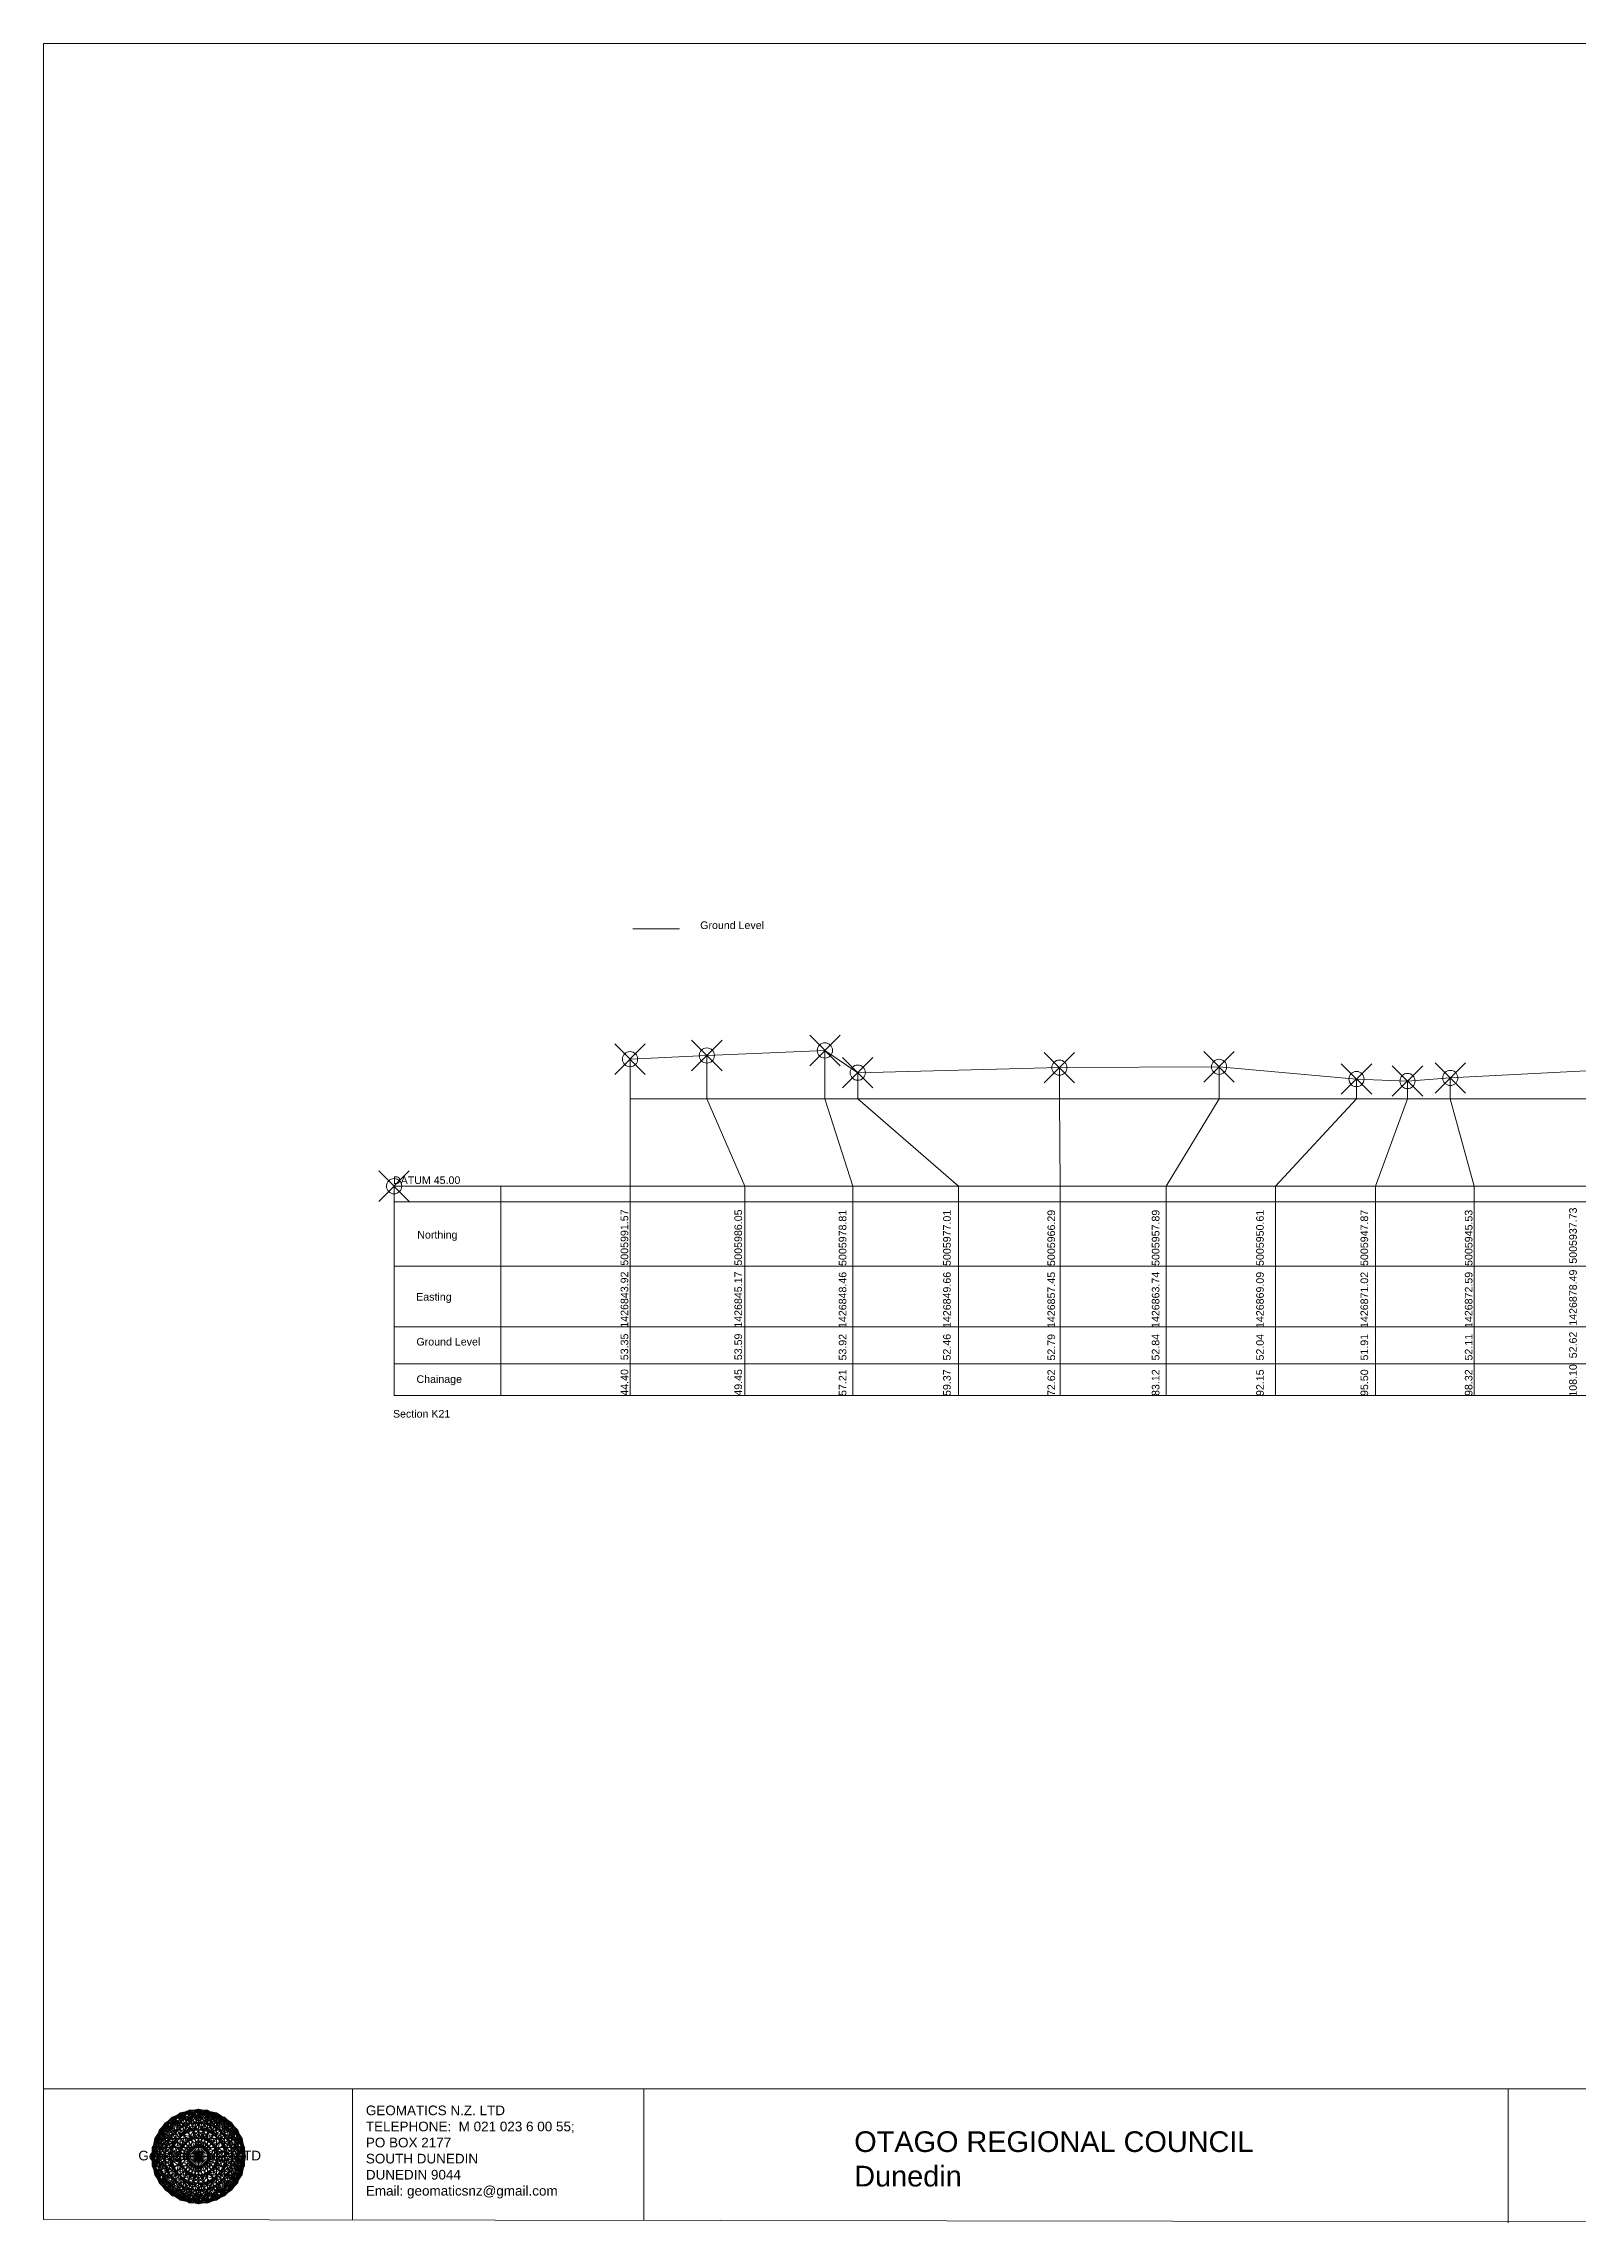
# Model space of a CAD drawing. Header units: millimetres. Extents: x -1945041 to 271067, y -218757 to 1425286130.
# Drawn here: x -1738253 to -1637371, y -23210 to 120071 of the extents above; entities that cross this region are included whole.
import ezdxf

# ---------------------------------------------------------------- set-up
doc = ezdxf.new("R2010")
doc.units = ezdxf.units.MM
doc.header["$PDMODE"] = 35
doc.header["$PDSIZE"] = 1000
doc.layers.add('geo', color=7, linetype='Continuous', lineweight=0)
doc.styles.get("Standard").update_dxf_attribs({"font": 'arial.ttf'})

# ---------------------------------------------------------------- blocks, each defined once
blk = doc.blocks.new('Geomatics_Circle_SPT')
at = {"layer": 'geo', "color": 2, "linetype": 'Continuous', "lineweight": 0}
for p, q in [((0, 25.2), (-25.2, 0)), ((-24.7, 4.9), (-4.9, 24.7)), ((-24.7, -4.9), (4.9, 24.7)), ((-9.7, 23.3), (-23.3, 9.6)), ((9.7, 23.3), (-23.3, -9.7)), ((23.3, -9.7), (-9.7, 23.3)), ((-4.9, 24.7), (24.7, -4.9)), ((25.2, 0), (0, 25.2)), ((4.9, 24.7), (24.7, 4.9)), ((23.3, 9.7), (9.7, 23.3)), ((-21, 14), (-14, 21)), ((-21, -14), (14, 21)), ((14, -21), (-21, 14)), ((0, 0), (-17.8, 17.8)), ((-14, 21), (21, -14)), ((21, 14), (-14, -21)), ((0, 0), (17.8, 17.8)), ((14, 21), (21, 14)), ((17.8, 18.1), (17.8, 18.1)), ((4.9, -24.7), (-24.7, 4.9)), ((-24.7, 0), (0, -24.7)), ((-23.3, 9.7), (9.7, -23.3)), ((0, 0), (-17.8, -17.8)), ((-9.7, -23.3), (23.3, 9.7)), ((24.7, 4.9), (-4.9, -24.7)), ((0, 0), (17.8, -17.8)), ((0, -24.8), (25.2, 0)), ((-4.9, -24.7), (-24.7, -4.9)), ((-23.3, -9.7), (-9.7, -23.3)), ((24.7, -4.9), (4.9, -24.7)), ((9.7, -23.3), (23.3, -9.7)), ((-14, -21), (-21, -14)), ((-17.8, -17.8), (-17.8, -17.8)), ((21, -14), (14, -21)), ((18.1, -17.8), (18.1, -17.8)), ((4.9, -24.7), (4.9, -24.7))]:
    blk.add_line(p, q, dxfattribs=at)
at = {"layer": 'geo', "color": 1, "linetype": 'Continuous', "lineweight": 0}
for p, q in [((-25.2, 0), (9.7, 23.3)), ((-25.2, 0), (-9.6, 23.3)), ((-4.9, 24.8), (-24.7, -4.9)), ((4.9, 24.7), (-24.7, 4.9)), ((-23.3, 9.7), (0, 25.2)), ((-23.3, -9.6), (0, 25.2)), ((4.9, 24.8), (-21, -14)), ((-4.9, 24.7), (-21, 14)), ((-17.8, 17.8), (9.7, 23.3)), ((-17.8, 17.8), (-9.6, 23.3)), ((-17.8, -17.8), (9.7, 23.3)), ((-17.8, -17.8), (-9.7, 23.3)), ((4.9, 24.7), (-14, 21)), ((-4.9, 24.7), (-14, -20.9)), ((-9.7, 23.3), (0, 25.2)), ((-9.7, 23.3), (0, -25.2)), ((-9.7, -23.3), (0, 25.2)), ((-9.6, 23.3), (17.8, -17.8)), ((-9.6, 23.3), (25.2, 0)), ((-9.6, 23.3), (17.8, 17.8)), ((0, 0), (-4.9, 24.7)), ((-4.9, 24.7), (-4.9, 24.7)), ((21, -14), (-4.9, 24.7)), ((24.8, 4.9), (-4.9, 24.7)), ((14, 21), (-4.9, 24.7)), ((-0.2, 25.1), (-0.2, 25.1)), ((0, 25.2), (9.7, -23.3)), ((0, 25.2), (23.3, -9.7)), ((0, 25.2), (23.3, 9.7)), ((0, 25.2), (9.7, 23.3)), ((0, 0), (4.9, 24.7)), ((0, -25.2), (9.7, 23.3)), ((21, 14), (4.9, 24.8)), ((14, -21), (4.9, 24.7)), ((24.7, -4.9), (4.9, 24.7)), ((4.9, 24.7), (4.9, 24.7)), ((9.7, 23.3), (17.8, -17.8)), ((9.7, 23.3), (25.2, 0)), ((9.7, 23.3), (17.8, 17.9)), ((14, 21), (-24.7, -4.9)), ((-14, 21), (-24.7, 4.9)), ((21, 14), (-24.7, 4.9)), ((-21, 14), (-24.7, -4.9)), ((-23.3, -9.6), (17.8, 17.8)), ((-23.3, 9.7), (-17.8, 17.9)), ((-23.3, -9.6), (-17.8, 17.9)), ((-23.3, 9.7), (17.8, 17.8)), ((14, 21), (-21, 14)), ((-14, 21), (-21, -14)), ((0, 0), (-21, 14)), ((-21, 14), (-14, -21)), ((-21, 14), (4.9, -24.7)), ((-21, 14), (-21, 14)), ((24.7, 4.9), (-21, 14)), ((-17.9, 17.6), (-17.9, 17.6)), ((-9.7, -23.3), (-17.8, 17.8)), ((-17.8, 17.8), (9.7, -23.3)), ((-17.8, 17.8), (23.3, -9.6)), ((-17.8, 17.8), (23.3, 9.7)), ((0, 0), (-14, 21)), ((-14, 21), (-4.9, -24.7)), ((-14, 21), (-14, 21)), ((24.7, -4.9), (-14, 21)), ((21, 14), (-14, 21)), ((-9.8, 23.1), (-9.8, 23.1)), ((-9.6, -23.3), (17.8, 17.9)), ((-4.9, -24.7), (21, 14)), ((0, 0), (14, 21)), ((0, 0), (21, 14)), ((4.9, -24.7), (14, 21)), ((9.4, 23.3), (9.4, 23.3)), ((17.8, 17.8), (9.7, -23.3)), ((21, -14), (14, 21)), ((24.7, 4.9), (14, 21)), ((14, 21), (14, 21)), ((14, -21), (21, 14)), ((17.6, 17.9), (17.6, 17.9)), ((17.8, 17.8), (23.3, -9.7)), ((17.8, 17.8), (23.3, 9.7)), ((24.7, -4.9), (21, 14)), ((21, 14), (21, 14)), ((-25.2, 0), (23.3, 9.7)), ((-25.2, 0), (-23.3, 9.7)), ((-23.3, -9.7), (-25.2, 0)), ((-9.6, -23.3), (-25.2, 0)), ((9.7, -23.3), (-25.2, 0)), ((0, 0), (-24.7, 4.9)), ((-24.7, 4.9), (-21, -14)), ((-24.7, 4.9), (-4.9, -24.7)), ((-24.7, 4.9), (14, -21)), ((-24.7, 4.9), (-24.7, 4.9)), ((0, 0), (-24.7, -4.9)), ((-17.8, -17.8), (-23.3, 9.7)), ((0, -25.2), (-23.3, 9.7)), ((-23.3, 9.7), (17.8, -17.8)), ((-23.3, 9.7), (25.2, 0)), ((-23.3, 9.4), (-23.3, 9.4)), ((-23.3, -9.7), (25.2, 0)), ((0, 0), (-21, -14)), ((-17.8, -17.8), (23.3, 9.7)), ((-14, -21), (24.7, 4.9)), ((0, 0), (-14, -21)), ((25.2, 0), (-9.6, -23.3)), ((0, 0), (-4.9, -24.7)), ((23.3, 9.7), (0, -25.2)), ((0, 0), (24.8, 4.9)), ((0, 0), (4.9, -24.7)), ((0, 0), (14, -21)), ((0, 0), (21, -14)), ((0, 0), (24.8, -4.9)), ((4.9, -24.7), (24.7, 4.9)), ((25.2, 0), (9.7, -23.3)), ((23.3, 9.7), (17.8, -17.8)), ((21, -14), (24.7, 4.9)), ((23.1, 9.8), (23.1, 9.8)), ((23.3, 9.7), (25.2, 0)), ((25.2, 0), (23.3, -9.6)), ((24.7, 4.9), (24.7, 4.9)), ((25.1, 0.2), (25.1, 0.2)), ((-25.2, 0), (23.3, -9.7)), ((-25.1, -0.2), (-25.1, -0.2)), ((-24.7, -4.9), (-24.7, -4.9)), ((-24.7, -4.9), (-14, -21)), ((-24.7, -4.9), (4.9, -24.7)), ((-24.7, -4.9), (21, -14)), ((-17.8, -17.8), (-23.3, -9.7)), ((0, -25.2), (-23.3, -9.6)), ((17.8, -17.8), (-23.3, -9.6)), ((-23.1, -9.8), (-23.1, -9.8)), ((-21, -14), (24.7, -4.9)), ((23.3, -9.7), (-17.8, -17.8)), ((-4.9, -24.7), (24.7, -4.9)), ((23.3, -9.6), (0, -25.2)), ((14, -21), (24.7, -4.9)), ((23.3, -9.6), (17.8, -17.8)), ((23.3, -9.4), (23.3, -9.4)), ((24.7, -4.9), (24.7, -4.9)), ((-21, -14), (-21, -14)), ((-21, -14), (-4.9, -24.7)), ((-21, -14), (14, -21)), ((-9.6, -23.3), (-17.8, -17.8)), ((9.7, -23.3), (-17.8, -17.8)), ((-17.6, -17.9), (-17.6, -17.9)), ((-14, -21), (21, -14)), ((-14, -21), (-14, -21)), ((-14, -21), (4.9, -24.7)), ((17.8, -17.8), (-9.7, -23.3)), ((-9.4, -23.3), (-9.4, -23.3)), ((-4.9, -24.7), (14, -21)), ((4.9, -24.7), (21, -14)), ((17.8, -17.8), (9.7, -23.3)), ((9.8, -23.1), (9.8, -23.1)), ((14, -21), (14, -21)), ((17.9, -17.6), (17.9, -17.6)), ((21, -14), (21, -14)), ((0, -25.2), (-9.7, -23.3)), ((-4.9, -24.7), (-4.9, -24.7)), ((9.7, -23.3), (0, -25.2)), ((0.2, -25.1), (0.2, -25.1)), ((4.9, -24.7), (4.9, -24.7))]:
    blk.add_line(p, q, dxfattribs=at)
at = {"layer": 'geo', "color": 114, "linetype": 'Continuous', "lineweight": 0}
for p, q in [((9.7, 23.3), (-23.3, 9.7)), ((-20.9, 14), (4.9, 24.7)), ((0, 25.2), (-17.8, 17.8)), ((-14, 21), (-4.9, 24.7)), ((0, 0), (-9.7, 23.3)), ((-4.9, 24.7), (14, -21)), ((17.8, -17.8), (0, 25.2)), ((0, 0), (9.7, 23.3)), ((4.9, 24.7), (21, -14)), ((23.3, -9.7), (9.7, 23.3)), ((17.9, 17.8), (-25.2, 0)), ((-24.7, 4.9), (14, 21)), ((-24.7, -4.9), (21, 14)), ((-4.9, -24.7), (-21, 14)), ((-17.8, 17.8), (0, -25.2)), ((4.9, -24.7), (-14, 21)), ((14, 21), (24.7, -4.9)), ((25.2, 0), (17.8, 17.8)), ((21, 14), (24.7, 4.9)), ((-14, -21), (-24.7, 4.9)), ((0, 0), (-23.3, 9.7)), ((-23.3, 9.7), (-9.7, -23.3)), ((0, 0), (-23.3, -9.7)), ((24.8, 4.9), (-20.9, -14)), ((0, 0), (-9.7, -23.3)), ((0, 0), (23.3, 9.7)), ((0, 0), (9.7, -23.3)), ((0, 0), (23.3, -9.7)), ((-25.2, 0), (-17.8, -17.8)), ((-21, -14), (-24.7, -4.9)), ((-17.8, -17.8), (25.2, 0)), ((24.8, -4.9), (-14, -21)), ((-9.6, -23.3), (23.3, -9.7)), ((21, -14), (-4.9, -24.8)), ((0, -25.2), (17.9, -17.8)), ((14, -21), (4.9, -24.8))]:
    blk.add_line(p, q, dxfattribs=at)
at = {"layer": 'geo', "color": 250, "linetype": 'Continuous', "lineweight": 0}
for p, q in [((-9.7, 23.3), (9.7, 23.3)), ((-9.7, -23.3), (-9.7, 23.3)), ((-4.9, 24.7), (4.9, 24.7)), ((-4.9, 24.7), (-4.9, -24.7)), ((0, 0), (0, 25.2)), ((4.9, 24.7), (4.9, -24.7)), ((9.7, -23.3), (9.7, 23.3)), ((21, 14), (-21, 14)), ((-21, 14), (-21, -14)), ((-17.8, 17.8), (17.8, 17.8)), ((-17.8, -17.8), (-17.8, 17.8)), ((-14, 21), (-14, 21)), ((14, 21), (-14, 21)), ((-14, 20.9), (-14, -21)), ((14, 21), (14, -21)), ((17.8, -17.8), (17.8, 17.8)), ((21, 14), (21, 14)), ((21, -14), (21, 14)), ((0, 0), (-25.2, 0)), ((24.7, 4.9), (-24.7, 4.9)), ((-24.7, 4.9), (-24.7, -4.9)), ((-23.3, 9.7), (23.3, 9.7)), ((-23.3, 9.7), (-23.3, 9.7)), ((-23.3, -9.7), (-23.3, 9.7)), ((0, 0), (0, -25.2)), ((0, 0), (25.2, 0)), ((23.3, 9.7), (23.3, -9.7)), ((24.7, 4.9), (24.7, 4.9)), ((24.7, -4.9), (24.7, 4.9)), ((-24.7, -4.9), (24.7, -4.9)), ((23.3, -9.7), (-23.3, -9.7)), ((-21, -14), (21, -14)), ((17.8, -17.8), (-17.8, -17.8)), ((-14, -21), (14, -21)), ((9.7, -23.3), (-9.7, -23.3)), ((-4.9, -24.7), (4.9, -24.7))]:
    blk.add_line(p, q, dxfattribs=at)
blk = doc.blocks.new('GeomaticsNZ TITLE BLOCK')
at = {"color": 7, "linetype": 'Continuous', "lineweight": 0}
for p, q in [((0, 94.9), (0, 1579.2)), ((0, 1579.2), (2363.4, 1579.2)), ((224.3, 95.2), (224.3, -0.3)), ((435.8, 95.2), (435.8, -0.7)), ((2364, 94.9), (0, 94.9)), ((0, 94.9), (0, 0)), ((15.9, 94.9), (2364, 94.9)), ((2364, 94.9), (382.6, 94.9)), ((1063.4, 94.9), (1063.4, -2.4)), ((0, 0), (2364, -3.5))]:
    blk.add_line(p, q, dxfattribs=at)
at = {"color": 7, "linetype": 'Continuous', "lineweight": 0, "xscale": 1.36, "yscale": 1.36, "zscale": 1.36}
blk.add_blockref('Geomatics_Circle_SPT', (112.4, 45.7), dxfattribs=at)
at = {"color": 7, "linetype": 'Continuous', "lineweight": 0, "attachment_point": 1}
for s, width, heights, insert, char_height in [('{\\C256;GEOMATICS N.Z. LTD                   \\PTELEPHONE:  M 021 023 6 00 55;\\PPO BOX 2177\\PSOUTH DUNEDIN\\PDUNEDIN 9044\\PEmail: geomaticsnz@gmail.com}', 3535.727, [94.7], (234, 82.7), 7), ('{\\C256;OTAGO REGIONAL COUNCIL\\PDunedin}', 3535.727, [0], (588.6, 64), 15), ('{\\C256;Geomatics N.Z. LTD                   }', 125.079, [15.8], (68.8, 49.9), 7)]:
    blk.add_mtext_dynamic_manual_height_columns(s, width=width, gutter_width=159, heights=heights, dxfattribs=dict(at, insert=insert, char_height=char_height))

msp = doc.modelspace()

# ---------------------------------------------------------------- linework, layer by layer
at = {"color": 1, "linetype": 'Continuous', "lineweight": 0}
msp.add_line((-1699526, 61920), (-1696453, 61920), dxfattribs=at)
at = {"color": 7, "lineweight": 0}
for p, q in [((-1699706, 53349), (-1699706, 31248)), ((-1694657, 50744), (-1692151, 45000)), ((-1686898, 50744), (-1685067, 45000)), ((-1684737, 50744), (-1678108, 45000)), ((-1671486, 50744), (-1671438, 45000)), ((-1660992, 50744), (-1664460, 45000)), ((-1651958, 50744), (-1657270, 45000)), ((-1648607, 50744), (-1650714, 45000)), ((-1645791, 50744), (-1644219, 45000))]:
    msp.add_line(p, q, dxfattribs=at)
at = {"lineweight": 0}
for p, q in [((-1694657, 53589), (-1694657, 50744)), ((-1686898, 53920), (-1686898, 50744)), ((-1684737, 52460), (-1684737, 50744)), ((-1671486, 52790), (-1671486, 50744)), ((-1660992, 52841), (-1660992, 50744)), ((-1651958, 52041), (-1651958, 50744)), ((-1648607, 51912), (-1648607, 50744)), ((-1645791, 52112), (-1645791, 50744)), ((-1699706, 50744), (-1561594, 50744)), ((-1715216, 45000), (-1552053, 45000)), ((-1692151, 45000), (-1692151, 31248)), ((-1685067, 31248), (-1685067, 45000)), ((-1678108, 31248), (-1678108, 45000)), ((-1671438, 31248), (-1671438, 45000)), ((-1664460, 31248), (-1664460, 45000)), ((-1657270, 31248), (-1657270, 45000)), ((-1650714, 31248), (-1650714, 45000)), ((-1644219, 31248), (-1644219, 45000)), ((-1715216, 31248), (-1552053, 31248))]:
    msp.add_line(p, q, dxfattribs=at)
at = {"color": 4, "linetype": 'Continuous', "lineweight": 0}
msp.add_line((-1715216, 45000), (-1552053, 45000), dxfattribs=at)
at = {"color": 7, "linetype": 'Continuous', "lineweight": 0}
for p, q in [((-1715216, 45000), (-1715216, 31248)), ((-1708203, 45000), (-1708203, 31248)), ((-1715216, 43982), (-1552053, 43982)), ((-1715216, 39746), (-1552053, 39746)), ((-1715216, 35754), (-1552053, 35754)), ((-1715216, 33323), (-1552053, 33323)), ((-1715216, 31248), (-1552053, 31248)), ((-1712035, 29879), (-1712035, 29879))]:
    msp.add_line(p, q, dxfattribs=at)
at = {"color": 1, "lineweight": 0}
msp.add_lwpolyline([(-1699706, 53349), (-1694657, 53589), (-1686898, 53920), (-1684737, 52460), (-1671486, 52790), (-1660992, 52841), (-1651958, 52041), (-1648607, 51912), (-1645791, 52112), (-1636013, 52622), (-1627109, 53403), (-1622609, 53723), (-1617083, 53863), (-1614696, 53323), (-1608475, 53583), (-1608263, 53613), (-1597590, 53914), (-1591643, 53734), (-1571918, 53115), (-1566074, 52785), (-1561594, 54666)], dxfattribs=at)
at = {"lineweight": 0}
for p in [(-1694657, 53589), (-1686898, 53920), (-1699706, 53349), (-1684737, 52460), (-1671486, 52790), (-1660992, 52841), (-1651958, 52041), (-1645791, 52112), (-1648607, 51912)]:
    msp.add_point(p, dxfattribs=at)
at = {"linetype": 'Continuous', "lineweight": 0}
msp.add_point((-1715216, 45000), dxfattribs=at)

# ---------------------------------------------------------------- block references
at = {"color": 7, "linetype": 'Continuous', "lineweight": 0, "xscale": 90.52460151977424, "yscale": 90.52460151977424, "zscale": 90.52460151977424}
msp.add_blockref('GeomaticsNZ TITLE BLOCK', (-1738253, -22889), dxfattribs=at)

# ---------------------------------------------------------------- texts
at = {"color": 7, "linetype": 'Continuous', "lineweight": 0}
for s, p in [('Ground Level', (-1695095, 61898)), ('DATUM 45.00', (-1715287, 45147)), ('Northing', (-1713690, 41561)), ('Easting', (-1713763, 37482)), ('Ground Level', (-1713744, 34534)), ('Chainage', (-1713742, 32077)), ('Section K21', (-1715287, 29798))]:
    msp.add_text(s, height=500, dxfattribs=at).set_placement(p)
at = {"lineweight": 0}
for s, p in [('44.40   53.35  1426843.92  5005991.57', (-1699824, 31239)), ('49.45   53.59  1426845.17  5005986.05', (-1692345, 31239)), ('57.21   53.92  1426848.46  5005978.81', (-1685486, 31219)), ('59.37   52.46  1426849.66  5005977.01', (-1678628, 31219)), ('72.62   52.79  1426857.45  5005966.29', (-1671769, 31215)), ('83.12   52.84  1426863.74  5005957.89', (-1664910, 31220)), ('92.15   52.04  1426869.09  5005950.61', (-1658051, 31219)), ('95.50   51.91  1426871.02  5005947.87', (-1651193, 31219)), ('98.32   52.11  1426872.59  5005945.53', (-1644334, 31219)), ('108.10  52.62  1426878.49  5005937.73', (-1637475, 31172))]:
    msp.add_text(s, height=500, rotation=90, dxfattribs=at).set_placement(p)

doc.saveas('drawing.dxf')
